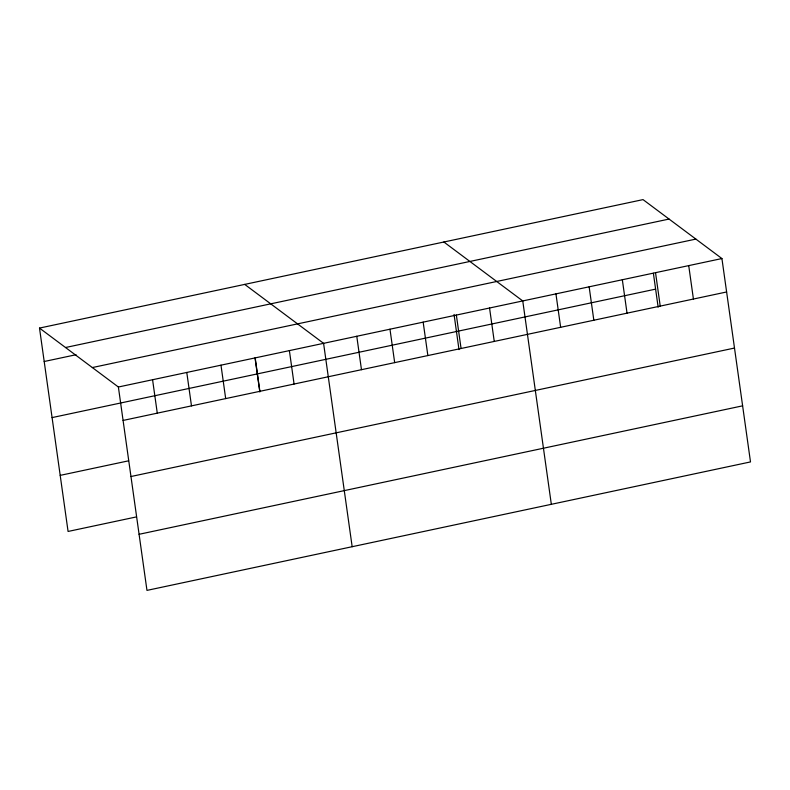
<?xml version="1.0" encoding="UTF-8"?>
<svg xmlns="http://www.w3.org/2000/svg" width="790" height="790" viewBox="0 0 790 790"><rect width="100%" height="100%" fill="white"/><g stroke="black" fill="none" stroke-linecap="round" stroke-linejoin="round"><path stroke-width="1.19" d="M39.5 328.077L643.03 199.613L721.922 258.547L750.5 461.923L146.97 590.387L118.382 387.011L39.5 328.077L68.078 531.453L136.482 516.897M65.531 347.521L669.071 219.057M44.2 361.504L76.038 354.73M92.351 367.557L695.881 239.094M118.382 387.011L721.922 258.547M52.081 417.594L655.611 289.13M123.082 420.438L726.612 291.974M60.198 475.373L128.602 460.817M130.962 476.518L734.493 348.054M139.079 534.297L742.62 405.833M443.871 242.007L522.753 300.941L551.331 504.316M244.703 284.4L323.584 343.334L352.162 546.71M688.722 265.608L693.423 299.035M655.532 272.678L660.223 306.105M653.389 273.281L658.149 307.182M622.332 279.739L627.033 313.166M589.143 286.81L593.833 320.236M555.943 293.87L560.643 327.297M489.553 308.001L494.254 341.428M456.363 315.072L461.064 348.499M454.053 314.45L458.99 349.575M423.163 322.132L427.864 355.559M389.974 329.203L394.674 362.63M356.774 336.264L361.474 369.69M289.387 350.612L294.078 384.039M255.18 357.89L259.88 391.317M255.051 358.068L259.821 391.968M220.983 365.168L225.683 398.594M186.786 372.446L191.476 405.872M152.579 379.733L157.279 413.16"/></g></svg>
